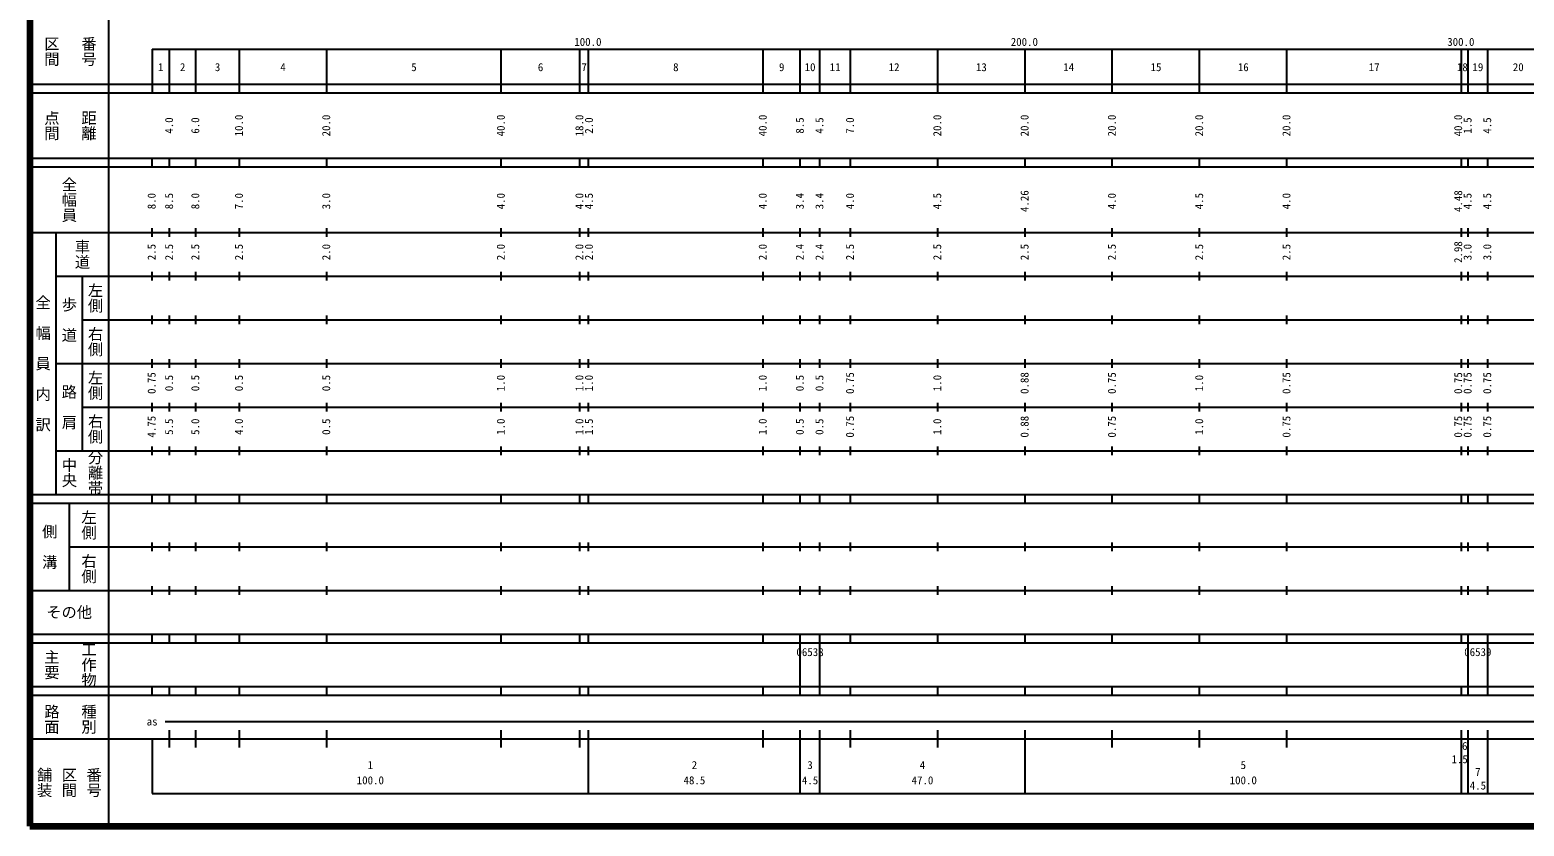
# Model space of a CAD drawing. Units: millimetres on the paper, enlarged 1000 times. Extents: x 40000 to 680000, y 20000 to 380000.
# Drawn here: x 40000 to 382344, y 20000 to 202409 of the extents above; entities that cross this region are included whole.
import ezdxf
from ezdxf.enums import TextEntityAlignment as Align

# ---------------------------------------------------------------- set-up
doc = ezdxf.new("R2010")
doc.units = ezdxf.units.MM
doc.header["$LTSCALE"] = 1000
doc.layers.add('M-TTL', color=2, linetype='Continuous', lineweight=140)
doc.layers.add('M-TTL-BAND', color=7, linetype='Continuous', lineweight=25)
doc.styles.add('@ＭＳ ゴシック', font='')
doc.styles.add('ＭＳ ゴシック', font='')
doc.styles.get('@ＭＳ ゴシック').set_extended_font_data('@MS Gothic')
doc.styles.get('ＭＳ ゴシック').set_extended_font_data('MS Gothic')

msp = doc.modelspace()

# ---------------------------------------------------------------- linework, layer by layer
at = {"layer": 'M-TTL'}
for p, q in [((40000, 380000), (40000, 20000)), ((40000, 20000), (680000, 20000))]:
    msp.add_line(p, q, dxfattribs=at)
at = {"layer": 'M-TTL-BAND'}
for p, q in [((58000, 370000), (58000, 20000)), ((68000, 198000), (579000, 198000)), ((68000, 198000), (68000, 188000)), ((72000, 188000), (72000, 198000)), ((78000, 188000), (78000, 198000)), ((88000, 188000), (88000, 198000)), ((108000, 188000), (108000, 198000)), ((148000, 188000), (148000, 198000)), ((166000, 188000), (166000, 198000)), ((168000, 188000), (168000, 198000)), ((208000, 188000), (208000, 198000)), ((216500, 188000), (216500, 198000)), ((221000, 188000), (221000, 198000)), ((228000, 188000), (228000, 198000)), ((248000, 188000), (248000, 198000)), ((268000, 188000), (268000, 198000)), ((288000, 188000), (288000, 198000)), ((308000, 188000), (308000, 198000)), ((328000, 188000), (328000, 198000)), ((368000, 188000), (368000, 198000)), ((369500, 188000), (369500, 198000)), ((374000, 188000), (374000, 198000)), ((40000, 190000), (579000, 190000)), ((40000, 188000), (579000, 188000)), ((40000, 173000), (579000, 173000)), ((68000, 171000), (68000, 173000)), ((72000, 171000), (72000, 173000)), ((78000, 171000), (78000, 173000)), ((88000, 171000), (88000, 173000)), ((108000, 171000), (108000, 173000)), ((148000, 171000), (148000, 173000)), ((166000, 171000), (166000, 173000)), ((168000, 171000), (168000, 173000)), ((208000, 171000), (208000, 173000)), ((216500, 171000), (216500, 173000)), ((221000, 171000), (221000, 173000)), ((228000, 171000), (228000, 173000)), ((248000, 171000), (248000, 173000)), ((268000, 171000), (268000, 173000)), ((288000, 171000), (288000, 173000)), ((308000, 171000), (308000, 173000)), ((328000, 171000), (328000, 173000)), ((368000, 171000), (368000, 173000)), ((369500, 171000), (369500, 173000)), ((374000, 171000), (374000, 173000)), ((40000, 171000), (579000, 171000)), ((40000, 156000), (579000, 156000)), ((46000, 96000), (46000, 156000)), ((68000, 155000), (68000, 157000)), ((72000, 155000), (72000, 157000)), ((78000, 155000), (78000, 157000)), ((88000, 155000), (88000, 157000)), ((108000, 155000), (108000, 157000)), ((148000, 155000), (148000, 157000)), ((166000, 155000), (166000, 157000)), ((168000, 155000), (168000, 157000)), ((208000, 155000), (208000, 157000)), ((216500, 155000), (216500, 157000)), ((221000, 155000), (221000, 157000)), ((228000, 155000), (228000, 157000)), ((248000, 155000), (248000, 157000)), ((268000, 155000), (268000, 157000)), ((288000, 155000), (288000, 157000)), ((308000, 155000), (308000, 157000)), ((328000, 155000), (328000, 157000)), ((368000, 155000), (368000, 157000)), ((369500, 155000), (369500, 157000)), ((374000, 155000), (374000, 157000)), ((46000, 146000), (579000, 146000)), ((52000, 146000), (52000, 106000)), ((68000, 145000), (68000, 147000)), ((72000, 145000), (72000, 147000)), ((78000, 145000), (78000, 147000)), ((88000, 145000), (88000, 147000)), ((108000, 145000), (108000, 147000)), ((148000, 145000), (148000, 147000)), ((166000, 145000), (166000, 147000)), ((168000, 145000), (168000, 147000)), ((208000, 145000), (208000, 147000)), ((216500, 145000), (216500, 147000)), ((221000, 145000), (221000, 147000)), ((228000, 145000), (228000, 147000)), ((248000, 145000), (248000, 147000)), ((268000, 145000), (268000, 147000)), ((288000, 145000), (288000, 147000)), ((308000, 145000), (308000, 147000)), ((328000, 145000), (328000, 147000)), ((368000, 145000), (368000, 147000)), ((369500, 145000), (369500, 147000)), ((374000, 145000), (374000, 147000)), ((68000, 135000), (68000, 137000)), ((72000, 135000), (72000, 137000)), ((78000, 135000), (78000, 137000)), ((88000, 135000), (88000, 137000)), ((108000, 135000), (108000, 137000)), ((148000, 135000), (148000, 137000)), ((166000, 135000), (166000, 137000)), ((168000, 135000), (168000, 137000)), ((208000, 135000), (208000, 137000)), ((216500, 135000), (216500, 137000)), ((221000, 135000), (221000, 137000)), ((228000, 135000), (228000, 137000)), ((248000, 135000), (248000, 137000)), ((268000, 135000), (268000, 137000)), ((288000, 135000), (288000, 137000)), ((308000, 135000), (308000, 137000)), ((328000, 135000), (328000, 137000)), ((368000, 135000), (368000, 137000)), ((369500, 135000), (369500, 137000)), ((374000, 135000), (374000, 137000)), ((52000, 136000), (579000, 136000)), ((68000, 125000), (68000, 127000)), ((72000, 125000), (72000, 127000)), ((78000, 125000), (78000, 127000)), ((88000, 125000), (88000, 127000)), ((108000, 125000), (108000, 127000)), ((148000, 125000), (148000, 127000)), ((166000, 125000), (166000, 127000)), ((168000, 125000), (168000, 127000)), ((208000, 125000), (208000, 127000)), ((216500, 125000), (216500, 127000)), ((221000, 125000), (221000, 127000)), ((228000, 125000), (228000, 127000)), ((248000, 125000), (248000, 127000)), ((268000, 125000), (268000, 127000)), ((288000, 125000), (288000, 127000)), ((308000, 125000), (308000, 127000)), ((328000, 125000), (328000, 127000)), ((368000, 125000), (368000, 127000)), ((369500, 125000), (369500, 127000)), ((374000, 125000), (374000, 127000)), ((46000, 126000), (579000, 126000)), ((68000, 115000), (68000, 117000)), ((72000, 115000), (72000, 117000)), ((78000, 115000), (78000, 117000)), ((88000, 115000), (88000, 117000)), ((108000, 115000), (108000, 117000)), ((148000, 115000), (148000, 117000)), ((166000, 115000), (166000, 117000)), ((168000, 115000), (168000, 117000)), ((208000, 115000), (208000, 117000)), ((216500, 115000), (216500, 117000)), ((221000, 115000), (221000, 117000)), ((228000, 115000), (228000, 117000)), ((248000, 115000), (248000, 117000)), ((268000, 115000), (268000, 117000)), ((288000, 115000), (288000, 117000)), ((308000, 115000), (308000, 117000)), ((328000, 115000), (328000, 117000)), ((368000, 115000), (368000, 117000)), ((369500, 115000), (369500, 117000)), ((374000, 115000), (374000, 117000)), ((52000, 116000), (579000, 116000)), ((68000, 105000), (68000, 107000)), ((72000, 105000), (72000, 107000)), ((78000, 105000), (78000, 107000)), ((88000, 105000), (88000, 107000)), ((108000, 105000), (108000, 107000)), ((148000, 105000), (148000, 107000)), ((166000, 105000), (166000, 107000)), ((168000, 105000), (168000, 107000)), ((208000, 105000), (208000, 107000)), ((216500, 105000), (216500, 107000)), ((221000, 105000), (221000, 107000)), ((228000, 105000), (228000, 107000)), ((248000, 105000), (248000, 107000)), ((268000, 105000), (268000, 107000)), ((288000, 105000), (288000, 107000)), ((308000, 105000), (308000, 107000)), ((328000, 105000), (328000, 107000)), ((368000, 105000), (368000, 107000)), ((369500, 105000), (369500, 107000)), ((374000, 105000), (374000, 107000)), ((46000, 106000), (579000, 106000)), ((40000, 96000), (579000, 96000)), ((68000, 94000), (68000, 96000)), ((72000, 94000), (72000, 96000)), ((78000, 94000), (78000, 96000)), ((88000, 94000), (88000, 96000)), ((108000, 94000), (108000, 96000)), ((148000, 94000), (148000, 96000)), ((166000, 94000), (166000, 96000)), ((168000, 94000), (168000, 96000)), ((208000, 94000), (208000, 96000)), ((216500, 94000), (216500, 96000)), ((221000, 94000), (221000, 96000)), ((228000, 94000), (228000, 96000)), ((248000, 94000), (248000, 96000)), ((268000, 94000), (268000, 96000)), ((288000, 94000), (288000, 96000)), ((308000, 94000), (308000, 96000)), ((328000, 94000), (328000, 96000)), ((368000, 94000), (368000, 96000)), ((369500, 94000), (369500, 96000)), ((374000, 94000), (374000, 96000)), ((40000, 94000), (579000, 94000)), ((49000, 94000), (49000, 74000)), ((49000, 84000), (579000, 84000)), ((68000, 83000), (68000, 85000)), ((72000, 83000), (72000, 85000)), ((78000, 83000), (78000, 85000)), ((88000, 83000), (88000, 85000)), ((108000, 83000), (108000, 85000)), ((148000, 83000), (148000, 85000)), ((166000, 83000), (166000, 85000)), ((168000, 83000), (168000, 85000)), ((208000, 83000), (208000, 85000)), ((216500, 83000), (216500, 85000)), ((221000, 83000), (221000, 85000)), ((228000, 83000), (228000, 85000)), ((248000, 83000), (248000, 85000)), ((268000, 83000), (268000, 85000)), ((288000, 83000), (288000, 85000)), ((308000, 83000), (308000, 85000)), ((328000, 83000), (328000, 85000)), ((368000, 83000), (368000, 85000)), ((369500, 83000), (369500, 85000)), ((374000, 83000), (374000, 85000)), ((40000, 74000), (579000, 74000)), ((68000, 73000), (68000, 75000)), ((72000, 73000), (72000, 75000)), ((78000, 73000), (78000, 75000)), ((88000, 73000), (88000, 75000)), ((108000, 73000), (108000, 75000)), ((148000, 73000), (148000, 75000)), ((166000, 73000), (166000, 75000)), ((168000, 73000), (168000, 75000)), ((208000, 73000), (208000, 75000)), ((216500, 73000), (216500, 75000)), ((221000, 73000), (221000, 75000)), ((228000, 73000), (228000, 75000)), ((248000, 73000), (248000, 75000)), ((268000, 73000), (268000, 75000)), ((288000, 73000), (288000, 75000)), ((308000, 73000), (308000, 75000)), ((328000, 73000), (328000, 75000)), ((368000, 73000), (368000, 75000)), ((369500, 73000), (369500, 75000)), ((374000, 73000), (374000, 75000)), ((40000, 64000), (579000, 64000)), ((40000, 62000), (579000, 62000)), ((68000, 62000), (68000, 64000)), ((72000, 62000), (72000, 64000)), ((78000, 62000), (78000, 64000)), ((88000, 62000), (88000, 64000)), ((108000, 62000), (108000, 64000)), ((148000, 62000), (148000, 64000)), ((166000, 62000), (166000, 64000)), ((168000, 62000), (168000, 64000)), ((208000, 62000), (208000, 64000)), ((216500, 62000), (216500, 64000)), ((216500, 52000), (216500, 62000)), ((221000, 62000), (221000, 64000)), ((221000, 52000), (221000, 62000)), ((228000, 62000), (228000, 64000)), ((248000, 62000), (248000, 64000)), ((268000, 62000), (268000, 64000)), ((288000, 62000), (288000, 64000)), ((308000, 62000), (308000, 64000)), ((328000, 62000), (328000, 64000)), ((368000, 62000), (368000, 64000)), ((369500, 62000), (369500, 64000)), ((369500, 52000), (369500, 62000)), ((374000, 62000), (374000, 64000)), ((374000, 52000), (374000, 62000)), ((40000, 52000), (579000, 52000)), ((68000, 50000), (68000, 52000)), ((72000, 50000), (72000, 52000)), ((78000, 50000), (78000, 52000)), ((88000, 50000), (88000, 52000)), ((108000, 50000), (108000, 52000)), ((148000, 50000), (148000, 52000)), ((166000, 50000), (166000, 52000)), ((168000, 50000), (168000, 52000)), ((208000, 50000), (208000, 52000)), ((216500, 50000), (216500, 52000)), ((221000, 50000), (221000, 52000)), ((228000, 50000), (228000, 52000)), ((248000, 50000), (248000, 52000)), ((268000, 50000), (268000, 52000)), ((288000, 50000), (288000, 52000)), ((308000, 50000), (308000, 52000)), ((328000, 50000), (328000, 52000)), ((368000, 50000), (368000, 52000)), ((369500, 50000), (369500, 52000)), ((374000, 50000), (374000, 52000)), ((40000, 50000), (579000, 50000)), ((71000, 44000), (565000, 44000)), ((72000, 38000), (72000, 42000)), ((78000, 38000), (78000, 42000)), ((88000, 38000), (88000, 42000)), ((108000, 38000), (108000, 42000)), ((148000, 38000), (148000, 42000)), ((166000, 38000), (166000, 42000)), ((168000, 27500), (168000, 42000)), ((208000, 38000), (208000, 42000)), ((216500, 27500), (216500, 42000)), ((221000, 27500), (221000, 42000)), ((228000, 38000), (228000, 42000)), ((248000, 38000), (248000, 42000)), ((268000, 27500), (268000, 42000)), ((288000, 38000), (288000, 42000)), ((308000, 38000), (308000, 42000)), ((328000, 38000), (328000, 42000)), ((368000, 27500), (368000, 42000)), ((369500, 27500), (369500, 42000)), ((374000, 27500), (374000, 42000)), ((40000, 40000), (579000, 40000)), ((68000, 40000), (68000, 27500)), ((68000, 27500), (579000, 27500))]:
    msp.add_line(p, q, dxfattribs=at)

# ---------------------------------------------------------------- texts
at = {"layer": 'M-TTL-BAND', "style": '@ＭＳ ゴシック'}
for s, p in [('区間', (45000, 197500)), ('番号', (53500, 197500)), ('点間', (45000, 180500)), ('距離', (53500, 180500)), ('全幅員', (49000, 163500)), ('車道', (52000, 151000)), ('左側', (55000, 141000)), ('全\u3000幅\u3000員\u3000内\u3000訳', (43000, 126000)), ('歩\u3000道', (49000, 136000)), ('右側', (55000, 131000)), ('左側', (55000, 121000)), ('路\u3000肩', (49000, 116000)), ('右側', (55000, 111000)), ('中央', (49000, 101000)), ('分離帯', (55000, 101000)), ('側\u3000溝', (44500, 84000)), ('左側', (53500, 89000)), ('右側', (53500, 79000)), ('工作物', (53500, 57000)), ('主要', (45000, 57000)), ('路面', (45000, 44500)), ('種別', (53500, 44500)), ('舗装', (43333, 30000)), ('区間', (49000, 30000)), ('番号', (54667, 30000))]:
    msp.add_text(s, height=2566, rotation=270, dxfattribs=at).set_placement(p, align=Align.MIDDLE_CENTER)
at = {"layer": 'M-TTL-BAND', "style": 'ＭＳ ゴシック'}
for s, p in [('100.0', (167844, 198195)), ('200.0', (267844, 198195)), ('300.0', (367844, 198195)), ('1', (70000, 192405)), ('2', (75000, 192405)), ('3', (83000, 192405)), ('4', (98000, 192405)), ('5', (128000, 192405)), ('6', (157000, 192405)), ('7', (167000, 192405)), ('8', (188000, 192405)), ('9', (212250, 192405)), ('10', (218750, 192405)), ('11', (224500, 192405)), ('12', (238000, 192405)), ('13', (258000, 192405)), ('14', (278000, 192405)), ('15', (298000, 192405)), ('16', (318000, 192405)), ('17', (348000, 192405)), ('18', (368184, 192405)), ('19', (371750, 192405)), ('20', (381000, 192405)), ('as', (68000, 42500)), ('6', (368750, 36890)), ('1', (118000, 32523)), ('2', (192250, 32523)), ('3', (218750, 32523)), ('4', (244500, 32523)), ('5', (318000, 32523)), ('1.5', (367575, 33857)), ('100.0', (118000, 29033)), ('48.5', (192250, 29033)), ('4.5', (218750, 29033)), ('47.0', (244500, 29033)), ('100.0', (318000, 29033)), ('7', (371750, 30952)), ('4.5', (371750, 27825))]:
    msp.add_text(s, height=1833, dxfattribs=at).set_placement(p, align=Align.BOTTOM_CENTER)
for s, p in [('4.0', (73351, 180500)), ('6.0', (79351, 180500)), ('10.0', (89351, 180500)), ('20.0', (109351, 180500)), ('40.0', (149351, 180500)), ('18.0', (167351, 180500)), ('2.0', (169544, 180500)), ('40.0', (209351, 180500)), ('8.5', (217851, 180500)), ('4.5', (222351, 180500)), ('7.0', (229351, 180500)), ('20.0', (249351, 180500)), ('20.0', (269351, 180500)), ('20.0', (289351, 180500)), ('20.0', (309351, 180500)), ('20.0', (329351, 180500)), ('40.0', (368694, 180500)), ('1.5', (370851, 180500)), ('4.5', (375351, 180500)), ('8.0', (69351, 163174)), ('8.5', (73351, 163174)), ('8.0', (79351, 163174)), ('7.0', (89351, 163174)), ('3.0', (109351, 163174)), ('4.0', (149351, 163174)), ('4.0', (167351, 163174)), ('4.5', (169544, 163174)), ('4.0', (209351, 163174)), ('3.4', (217851, 163174)), ('3.4', (222351, 163174)), ('4.0', (229351, 163174)), ('4.5', (249351, 163174)), ('4.26', (269351, 163174)), ('4.0', (289351, 163174)), ('4.5', (309351, 163174)), ('4.0', (329351, 163174)), ('4.48', (368694, 163174)), ('4.5', (370851, 163174)), ('4.5', (375351, 163174)), ('2.5', (69351, 151500)), ('2.5', (73351, 151500)), ('2.5', (79351, 151500)), ('2.5', (89351, 151500)), ('2.0', (109351, 151500)), ('2.0', (149351, 151500)), ('2.0', (167351, 151500)), ('2.0', (169544, 151500)), ('2.0', (209351, 151500)), ('2.4', (217851, 151500)), ('2.4', (222351, 151500)), ('2.5', (229351, 151500)), ('2.5', (249351, 151500)), ('2.5', (269351, 151500)), ('2.5', (289351, 151500)), ('2.5', (309351, 151500)), ('2.5', (329351, 151500)), ('2.98', (368694, 151500)), ('3.0', (370851, 151500)), ('3.0', (375351, 151500)), ('0.75', (69351, 121500)), ('0.75', (229351, 121500)), ('0.88', (269351, 121500)), ('0.75', (289351, 121500)), ('0.75', (329351, 121500)), ('0.75', (368694, 121500)), ('0.75', (370851, 121500)), ('0.75', (375351, 121500)), ('0.5', (73351, 121500)), ('0.5', (79351, 121500)), ('0.5', (89351, 121500)), ('0.5', (109351, 121500)), ('1.0', (149351, 121500)), ('1.0', (167351, 121500)), ('1.0', (169544, 121500)), ('1.0', (209351, 121500)), ('0.5', (217851, 121500)), ('0.5', (222351, 121500)), ('1.0', (249351, 121500)), ('1.0', (309351, 121500)), ('4.75', (69351, 111500)), ('5.5', (73351, 111500)), ('5.0', (79351, 111500)), ('4.0', (89351, 111500)), ('0.5', (109351, 111500)), ('1.0', (149351, 111500)), ('1.0', (167351, 111500)), ('1.5', (169544, 111500)), ('1.0', (209351, 111500)), ('0.5', (217851, 111500)), ('0.5', (222351, 111500)), ('0.75', (229351, 111500)), ('1.0', (249351, 111500)), ('0.88', (269351, 111500)), ('0.75', (289351, 111500)), ('1.0', (309351, 111500)), ('0.75', (329351, 111500)), ('0.75', (368694, 111500)), ('0.75', (370851, 111500)), ('0.75', (375351, 111500))]:
    msp.add_text(s, height=1833, rotation=90, dxfattribs=at).set_placement(p, align=Align.BOTTOM_CENTER)
msp.add_text('その他', height=2566, dxfattribs=at).set_placement((49000, 69000), align=Align.MIDDLE_CENTER)
for s, p in [('06538', (215625, 58405)), ('06539', (368625, 58405))]:
    msp.add_text(s, height=1833, dxfattribs=at).set_placement(p, align=Align.BOTTOM_LEFT)

doc.saveas('drawing.dxf')
